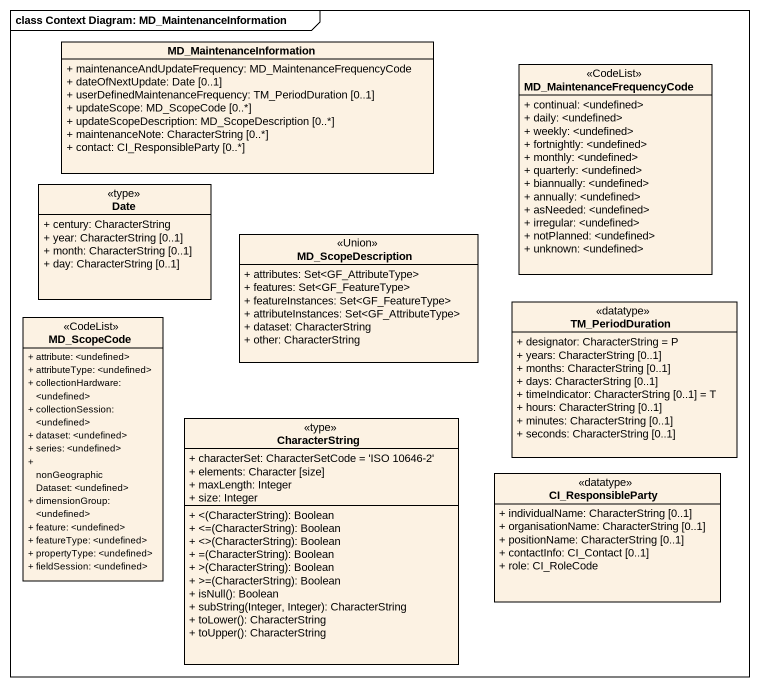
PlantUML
@startuml
mainframe class Context Diagram: MD_MaintenanceInformation
hide circle
hide empty members
skinparam classAttributeIconSize 0
class MD_MaintenanceInformation {
  + maintenanceAndUpdateFrequency: MD_MaintenanceFrequencyCode
  + dateOfNextUpdate: Date [0..1]
  + userDefinedMaintenanceFrequency: TM_PeriodDuration [0..1]
  + updateScope: MD_ScopeCode [0..*]
  + updateScopeDescription: MD_ScopeDescription [0..*]
  + maintenanceNote: CharacterString [0..*]
  + contact: CI_ResponsibleParty [0..*]
}
class MD_MaintenanceFrequencyCode <<CodeList>> {
  + continual: <undefined>
  + daily: <undefined>
  + weekly: <undefined>
  + fortnightly: <undefined>
  + monthly: <undefined>
  + quarterly: <undefined>
  + biannually: <undefined>
  + annually: <undefined>
  + asNeeded: <undefined>
  + irregular: <undefined>
  + notPlanned: <undefined>
  + unknown: <undefined>
}
class Date <<type>> {
  + century: CharacterString
  + year: CharacterString [0..1]
  + month: CharacterString [0..1]
  + day: CharacterString [0..1]
}
class MD_ScopeDescription <<Union>> {
  + attributes: Set<GF_AttributeType>
  + features: Set<GF_FeatureType>
  + featureInstances: Set<GF_FeatureType>
  + attributeInstances: Set<GF_AttributeType>
  + dataset: CharacterString
  + other: CharacterString
}
class MD_ScopeCode <<CodeList>> {
  + attribute: <undefined>
  + attributeType: <undefined>
  + collectionHardware: <undefined>
  + collectionSession: <undefined>
  + dataset: <undefined>
  + series: <undefined>
  + nonGeographicDataset: <undefined>
  + dimensionGroup: <undefined>
  + feature: <undefined>
  + featureType: <undefined>
  + propertyType: <undefined>
  + fieldSession: <undefined>
}
class TM_PeriodDuration <<datatype>> {
  + designator: CharacterString = P
  + years: CharacterString [0..1]
  + months: CharacterString [0..1]
  + days: CharacterString [0..1]
  + timeIndicator: CharacterString [0..1] = T
  + hours: CharacterString [0..1]
  + minutes: CharacterString [0..1]
  + seconds: CharacterString [0..1]
}
class CharacterString <<type>> {
  + characterSet: CharacterSetCode = 'ISO 10646-2'
  + elements: Character [size]
  + maxLength: Integer
  + size: Integer
  + <(CharacterString): Boolean
  + <=(CharacterString): Boolean
  + <>(CharacterString): Boolean
  + =(CharacterString): Boolean
  + >(CharacterString): Boolean
  + >=(CharacterString): Boolean
  + isNull(): Boolean
  + subString(Integer, Integer): CharacterString
  + toLower(): CharacterString
  + toUpper(): CharacterString
}
class CI_ResponsibleParty <<datatype>> {
  + individualName: CharacterString [0..1]
  + organisationName: CharacterString [0..1]
  + positionName: CharacterString [0..1]
  + contactInfo: CI_Contact [0..1]
  + role: CI_RoleCode
}
@enduml
